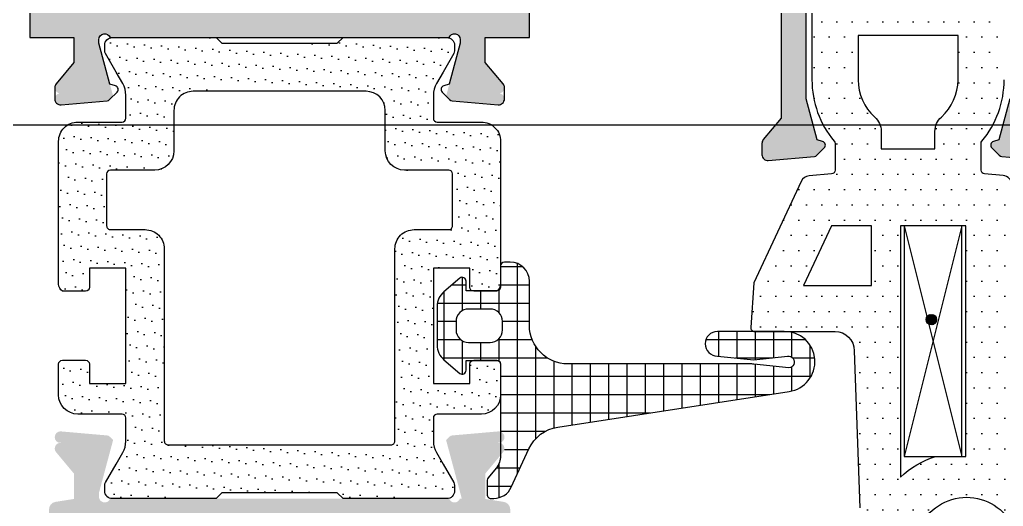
# Model space of a CAD drawing. Header units: inches. Extents: x 21 to 38546, y 13 to 15001.
# Drawn here: x 5375.44 to 5380.56, y 965.1 to 967.63 of the extents above; entities that cross this region are included whole.
import ezdxf

# ---------------------------------------------------------------- set-up
doc = ezdxf.new("R2010")
doc.units = ezdxf.units.IN
doc.header["$MEASUREMENT"] = 0
doc.set_wipeout_variables(frame=1)
for name, color, linetype, lineweight in [('Z_MİM_-KM-GLAZ', 8, 'Continuous', 25), ('Z_MİM_-KM-PAINT', 8, 'Continuous', 25), ('Z_MİM_-KM-STRS', 8, 'Continuous', 25), ('Z_MİM_-KM-WALL-PLASTER', 8, 'Continuous', 25), ('Z_MİM_aksesuar_k', 8, 'Continuous', 25), ('Z_MİM_ALUMINIUM', 8, 'Continuous', 25), ('Z_MİM_fitiller_k', 8, 'Continuous', 25), ('Z_MİM_hatch_k', 8, 'Continuous', 25), ('Z_MİM_PROFIL', 8, 'Continuous', 25), ('Z_MİM_yazı_numara_k', 8, 'Continuous', 25)]:
    doc.layers.add(name, color=color, linetype=linetype, lineweight=lineweight)

# ---------------------------------------------------------------- blocks, each defined once
blk = doc.blocks.new('-KM-AL5 140_164')
blk.add_wipeout([(151.48787765189405, -34.020015651829965), (151.72578753232278, -15.47991156819623), (149.45002251653852, -15.450016401351206), (149.45002251649908, 7.149983598684599), (9.450022516542688, 7.149983599164699), (9.450022516542688, -15.450016401351206), (7.397848611566587, -15.450016401351206), (7.567335590771805, -34.0610793052372)])
at = {"layer": 'Z_MİM_fitiller_k'}
h = blk.add_hatch(dxfattribs=at)
h.set_pattern_fill('NET', color=256, scale=0.03, angle=180, style=0)
h.set_pattern_definition([(180, (141.0920373170957, 51.374966605189), (0, -0.09525), []), (270, (141.0920373170957, 51.374966605189), (0.09525, 0), [])])
h.paths.add_polyline_path([(22.13852203980059, -31.83763706763695, 0.9384669523126753), (22.11376224919513, -31.52525711905219), (21.76596423695446, -31.52525711905219, 1), (21.76596423695446, -31.65300478674908), (21.95590111064666, -31.6729679565924), (22.13104009193194, -31.65456010790513, -1.054490106068967), (22.13756638418999, -31.71401627143405), (21.95538827656128, -31.69510596567306, 0.0255410033868164), (21.93499541797792, -31.69406357752632), (20.98767276921718, -31.69406357752632, -0.4142135623730863), (20.78767276921281, -31.4940635775265), (20.78767276921281, -31.26425514524362, 0.4142135623728286), (20.68767276921426, -31.16425514524327), (20.65767276920815, -31.16425514524327, 0.4142135623746352), (20.63767276921135, -31.18425514523824), (20.63767276921135, -31.29425514522427, -0.3924137701569417), (20.61917133278621, -31.3141989239075, -0.0100572451269826), (20.61767276922183, -31.31525711883296), (20.49767276922648, -31.31525711883296, -0.0796367909168971), (20.49142176991154, -31.3142551452429), (20.45767276921106, -31.3142551452429), (20.45767276921106, -31.26319967206109, 0.6128139289239697), (20.42591644589265, -31.24701978141002), (20.34272651153878, -31.31807344649406, 0.219401871965335), (20.3076727692096, -31.39411280220793), (20.3076727692096, -31.59640143546767, 0.2194018750870747), (20.34272651244828, -31.67244079192642), (20.42591643173364, -31.74349444245945, 0.612813920725722), (20.4576727547028, -31.72731455150552), (20.4576727547028, -31.67625917522673), (20.49142151817796, -31.67625917522673, -0.07964012461228), (20.49767276922648, -31.67525711881899), (20.61767276922183, -31.67525711881899, -0.4142135623385485), (20.63767276921135, -31.69525711881488), (20.63767276921135, -32.04698834536157, -0.3178372451861038), (20.65767276920815, -32.07527261660926), (20.65767276920815, -32.13439562076656, -0.1754523787634222), (20.6507194076039, -32.15360115275689), (20.63767276921135, -32.16925711883687), (20.63767276921135, -32.17185970847913, -0.1754523787611168), (20.61449489717779, -32.23587814844632), (20.5723092806802, -32.28650088822906, 0.1754523787606751), (20.5676737062895, -32.29930457622231), (20.5676737062895, -32.37406357753116, 0.4142135623729288), (20.5876737062863, -32.39406357752614), (20.60250342109066, -32.39406357752614, 0.2933329153560253), (20.69342165334092, -32.33570340278584), (20.78450286701263, -32.13683266099997, -0.2523722057577324), (20.93596219153551, -32.02243269859355)])
h.paths.add_polyline_path([(20.58267277018604, -31.58225909285738), (20.47067275574227, -31.58225909285738, -0.4142128141114177), (20.40567275572539, -31.51725925892151), (20.40567275572539, -31.51725909286597), (20.40567264275887, -31.47325509814982, -0.4142137214709829), (20.47067264276848, -31.40825506286183), (20.58267265721952, -31.40825506286183, -0.4142128104179171), (20.6476726572073, -31.47325489598279), (20.64767277018109, -31.51725905756939, -0.4142137214664749)], flags=16)
at = {"layer": 'Z_MİM_hatch_k'}
h = blk.add_hatch(color=256, dxfattribs=at)
h.paths.add_polyline_path([(21.99767276922648, -29.58525711885159, -0.4142135623743853), (22.01767276921601, -29.56525711883296), (22.237672769239, -29.56525711883296), (22.237672769239, -29.36525711883314), (22.38767276924045, -29.36525711883314), (22.38767276924045, -29.56525711883296), (23.09391059785412, -29.52111725453779, 0.3960474615045025), (23.18767276923609, -29.4213119966953), (23.18767276923609, -28.77525711884209), (23.21767276922037, -28.7452571188378), (23.18767276923609, -28.7152571188335), (23.18767276923609, -28.06920224098031, 0.3960474615045866), (23.09391059785412, -27.96939698313781), (22.38767276924045, -27.92525711884264), (22.38767276924045, -28.12525711884246), (22.237672769239, -28.12525711884246), (22.237672769239, -27.92525711884264), (22.01767276921601, -27.92525711884264, -0.4142135623733866), (21.99767276922648, -27.90525711882401), (21.99767276922648, -27.33590314062804), (21.91006507478596, -27.24715615651077, 0.2005918409503813), (21.88159867497597, -27.23525711885213), (20.86767276922183, -27.23525711885213, 0.4142135623729704), (20.84767276922503, -27.25525711882347), (20.84767276922503, -27.47525711884283), (20.7109175905207, -27.47525711884283, -0.3129018860482702), (20.66408398105705, -27.4427674878898), (20.64893932543055, -27.40226126646577, -0.5233430778442651), (20.66767276921746, -27.37525711884245), (20.72767276922968, -27.37525711884245, 0.4142135623730534), (20.74767276922648, -27.35525711882383), (20.74767276922648, -27.26525711883278, 0.4142135623731284), (20.69767276922357, -27.21525711883352), (20.33767276923754, -27.21525711883352, 0.4142135623730951), (20.28767276923463, -27.26525711883278), (20.28767276923463, -27.35525711882383, 0.4142135623730533), (20.30767276923143, -27.37525711884245), (20.36767276922183, -27.37525711884245, -0.5233430778442015), (20.38640621300146, -27.40226126646577), (20.37126155738224, -27.4427674878898, -0.3129018860484408), (20.32442794791859, -27.47525711884283), (20.21267276923754, -27.47525711884283), (20.18767276923609, -27.47525711884283), (20.18767276923609, -27.09525711883816, -0.4142135623730533), (20.20767276923288, -27.07525711884227), (25.11767276922183, -27.07525711884227, -0.4142135623733615), (25.21767276922037, -27.17525711884264), (25.21767276922037, -29.73525711885213, -0.4142135623727209), (25.19767276922357, -29.75525711882347), (25.09767276922503, -29.75525711882347, -0.4142135623736778), (25.07767276922823, -29.73525711885213), (25.07767276922823, -29.70525711882419), (24.81767276921893, -29.70525711882419, 0.4142135623736778), (24.79767276922212, -29.72525711884282), (24.79767276922212, -30.01525711883278, 0.4142135623730533), (24.81767276921893, -30.03525711885141), (25.07767276922823, -30.03525711885141), (25.07767276922823, -29.9652571188335, -0.5773502691897316), (25.10767276923434, -29.94793661076528), (25.20767276923289, -30.00567163769574, -0.2679491924312232), (25.21767276922037, -30.02299214574032), (25.21767276922037, -30.07525711884227, -0.4142135623730453), (25.11767276922183, -30.17525711884264), (24.04767276922212, -30.17525711884264, -0.4142135623731117), (23.99767276922649, -30.12525711884246), (23.99767276922649, -30.06525711883296, -0.4142135623731117), (24.04767276922212, -30.01525711883278), (24.24767276922648, -30.01525711883278, 0.4142135623730951), (24.29767276922212, -29.9652571188335), (24.29767276922212, -29.79525711883798, 0.4142135623730951), (24.24767276922648, -29.7452571188378), (23.41767276923929, -29.7452571188378), (23.41767276921746, -30.41527261662305), (23.51071940761176, -30.52692858269893, -0.1754523787632294), (23.517672769216, -30.54613411468927), (23.517672769216, -30.60525711882383, -0.4400105308894401), (23.48505809694325, -30.6351429597753), (23.24486254787189, -30.61412857221876, -0.1763269807094836), (23.23246352710703, -30.60834681387496), (23.19342258606048, -30.56930587282841, -0.5731460964500097), (23.20240051917062, -30.53598004344804), (23.23055585457769, -30.52843584407128), (23.28767276923463, -30.31527261662268), (23.28767276923463, -29.75525711882347, 0.8430389970997245), (23.22938849798811, -29.7452571188378), (22.28595704048348, -29.7452571188378, 0.8430389971046679), (22.2276727692297, -29.75525711882347), (22.2276727692297, -30.31527261662268), (22.28478968388663, -30.52843584407128), (22.31294501927187, -30.53598004344804, -0.5731460964762374), (22.32192295241111, -30.56930587282841), (22.28288201133546, -30.60834681387496, -0.1763269807102946), (22.2704829905706, -30.61412857221876), (22.03028744149924, -30.6351429597753, -0.4400105308908727), (21.99767276922648, -30.60525711882383), (21.99767276922648, -30.54613411468927, -0.1754523787637969), (22.00462613083074, -30.52692858269893), (22.09767276922503, -30.41527261662305), (22.09767276922503, -29.7452571188378), (22.01767276921601, -29.7452571188378, -0.4142135623731784), (21.99767276922648, -29.72525711884282)])
h.paths.add_polyline_path([(25.07767276922823, -29.56525711883296), (25.07767276922823, -27.31525711883296), (24.89767276922066, -27.31525711883296), (24.89767276922066, -27.21525711883352), (22.13767276924045, -27.21525711883352), (22.13767276924045, -27.77525711884209), (23.33767276923754, -27.77525711884209), (23.38767276924045, -27.77525711884209), (23.38767276924045, -27.92525711884264), (23.33767276923754, -27.92525711884264), (23.33767276923754, -28.40525711882401), (23.38767276924045, -28.44525711883762), (23.38767276924045, -29.04525711883798), (23.33767276923754, -29.08525711885159), (23.33767276923754, -29.51525711883278, 0.4142135623730951), (23.38767276924045, -29.56525711883296), (24.24767276922648, -29.56525711883296, -0.4142135623730951), (24.4576727692329, -29.77525711884209), (24.4576727692329, -30.01525711883278, 0.4142135623732617), (24.4776727692297, -30.03525711885141), (24.65767276922998, -30.03525711885141), (24.65767276922998, -29.72525711884282, -0.4142135623732793), (24.81767276921893, -29.56525711883296)], flags=16)
h = blk.add_hatch(dxfattribs=at)
h.set_pattern_fill('DOTS', color=256, scale=0.05, angle=180, style=0)
h.set_pattern_definition([(180, (147.1758220096381, 41.39300608247959), (-0.0396875, -0.079375), [0, -0.079375])])
h.paths.add_polyline_path([(23.25767276923579, -29.84525711883816, 0.414213562373041), (23.15767276922997, -29.7452571188378), (22.35767276923434, -29.7452571188378, 0.4142135623731035), (22.2576727692358, -29.84525711883816), (22.2576727692358, -30.21525711883351, 0.1787385444025312), (22.37767276923114, -30.54021865502456), (22.37767276923114, -30.70358374231), (22.24256688033347, -30.71540397596982, 0.2679491924310282), (22.20160927812685, -30.74408279778891), (21.95537249206973, -31.27213928951369), (21.93916886242369, -31.50386198936486, 0.4348123749606509), (21.9591201434232, -31.52525711884209), (22.47418524185923, -31.52525711884209), (22.47742980779731, -31.61829053746078, -0.0174323377389623), (22.47767276922969, -31.62525711884246), (22.50618548903731, -32.44281973196667, -0.4504671536902645), (22.48633456601238, -32.46525711883351), (22.45599655169645, -32.46525711883351, 0.7914183192455839), (22.43363587193016, -32.55997847838353), (22.52625699633063, -32.60628904058104), (22.58782184618031, -33.10769450571843, 0.3788661086957765), (22.60767276923434, -33.12525711884246), (22.83767276921571, -33.12525711884246, 1.732050807568115), (22.79437149903242, -33.05025711884264, -0.3003468456356188), (22.79767276922212, -32.9952571188378), (22.79767276922212, -32.70208969186479, -0.8916132443370955), (23.3113112691135, -32.5538823555271), (23.22613782236294, -32.84859875499297, 0.8106467724722797), (23.32974161068705, -32.90382437541121), (23.47427721355052, -32.73157355145577, 0.1763269807083805), (23.49767276922648, -32.66729479050719), (23.49767276922648, -32.26525711883278), (23.29767276922212, -32.26525711883278), (23.29767276922212, -30.7633984871718, 0.3888787318531033), (23.25203055635211, -30.71358875227634), (23.13767276924045, -30.70358374231), (23.13767276924045, -30.54021865502456, 0.1787385444028195), (23.25767276923579, -30.21525711883351)])
h.paths.add_polyline_path([(22.89767276922066, -30.57525711884228), (22.89767276922066, -30.43434614183389, 0.2559241411156327), (23.01767276921601, -30.21525711883351), (23.01767276921601, -29.98525711885213), (22.49767276922648, -29.98525711885213), (22.49767276922648, -30.21525711883351, 0.2559241411159481), (22.61767276922183, -30.43434614183389), (22.61767276922183, -30.57525711884228)], flags=16)
h.paths.add_polyline_path([(23.05767276923143, -30.97525711884282), (23.05767276923143, -32.17525711884264), (22.90001469939307, -32.17525711884264, 0.1052949977747392), (22.71767276922037, -32.28350791321555), (22.71767276922037, -30.97525711884282)], flags=16)
h.paths.add_polyline_path([(22.56767276921892, -30.97525711884282), (22.56767276921892, -31.28525711885141), (22.21406624837255, -31.28525711885141), (22.35862162239209, -30.97525711884282)], flags=16)
h = blk.add_hatch(dxfattribs=at)
h.set_pattern_fill('DOTS', color=256, scale=0.05, angle=240, style=0)
h.set_pattern_definition([(239.9999999999999, (578.5041187856839, 28.59461360335809), (0.0488970164253898, -0.0740578832126949), [0, -0.0793749999999999])])
h.paths.add_polyline_path([(20.39365353133326, -30.07901356227649, 0.1316524975871452), (20.39767276922066, -30.06401356228617), (20.39767276922066, -30.03525711882867, 0.4142135623732619), (20.35767276921252, -29.99525711881415), (19.81767276921891, -29.99525711881415), (19.7876727692128, -30.02525711881935), (19.18767276921426, -30.02525711881935), (19.15767276920815, -29.99525711881415), (18.61767276922183, -29.99525711881415, 0.414213562373183), (18.57767276922823, -30.03525711882867), (18.57767276922823, -30.06401356228617, 0.1316524975877682), (18.58169200709381, -30.07901356227649), (18.63725825036818, -30.17525711881899), (18.67159581767191, -30.23473152998395, -0.1316524975876276), (18.68767276921426, -30.2947315299698), (18.68767276921426, -30.41525711880968, -0.4142135623730951), (18.66767276921746, -30.43525711882831), (18.43767276921426, -30.43525711882831, 0.4142135623730951), (18.33767276921571, -30.53525711882868), (18.33767276921571, -31.27970476733026, 0.2360679774991102), (18.35767276921251, -31.31525711881022), (18.47767276922968, -31.31525711881022, 0.4142135623733448), (18.49767276922648, -31.29525711881433), (18.49767276922648, -31.19525711881488), (18.68767276921426, -31.19525711881488), (18.68767276921426, -31.49525711881415), (18.68767276921426, -31.79525711881434), (18.49767276922648, -31.79525711881434), (18.49767276922648, -31.69525711881488, 0.4142135623731783), (18.47767276922968, -31.67525711881899), (18.35767276921251, -31.67525711881899, 0.4142135623730951), (18.33767276921571, -31.69525711881488), (18.33767276921571, -31.85525711880018, 0.4142135623731785), (18.43767276921426, -31.95525711880055), (18.66767276921746, -31.95525711880055, -0.4142135623728453), (18.68767276921426, -31.97525711881918), (18.68767276921426, -32.09578270765906, -0.1316524975872562), (18.67159581767191, -32.15578270764581), (18.63725825036818, -32.21525711880986), (18.58169200709381, -32.31150067535236, 0.1316524975874051), (18.57767276922823, -32.32650067534269), (18.57767276922823, -32.35525711880018, 0.4142135623731049), (18.61767276922183, -32.3952571188147), (19.15767276920815, -32.3952571188147), (19.18767276921426, -32.3652571188095), (19.7876727692128, -32.3652571188095), (19.81767276921891, -32.3952571188147), (20.35767276921252, -32.3952571188147, 0.4142135623733866), (20.39767276922066, -32.35525711880018), (20.39767276922066, -32.32650067534269, 0.1316524975877924), (20.39365353133326, -32.31150067535236), (20.33808728806616, -32.21525711880986), (20.30374972075515, -32.15578270764581, -0.1316524975878021), (20.2876727692128, -32.09578270765906), (20.2876727692128, -31.97525711881918, -0.4142135623730949), (20.3076727692096, -31.95525711880055), (20.53767276921281, -31.95525711880055, 0.4142135623731451), (20.63767276921135, -31.85525711880018), (20.63767276921135, -31.69525711881488, 0.4142135623730951), (20.61767276922183, -31.67525711881899), (20.49767276922648, -31.67525711881899, 0.4142135623735113), (20.47767276922968, -31.69525711881488), (20.47767276922968, -31.79525711881434), (20.2876727692128, -31.79525711881434), (20.2876727692128, -31.49525711881415), (20.2876727692128, -31.19525711881488), (20.47767276922968, -31.19525711881488), (20.47767276922968, -31.29525711881433, 0.4142135623733449), (20.49767276922648, -31.31525711881022), (20.61767276922183, -31.31525711881022, 0.236067977499421), (20.63767276921135, -31.27970476733026), (20.63767276921135, -30.53525711882868, 0.4142135623731618), (20.53767276921281, -30.43525711882831), (20.3076727692096, -30.43525711882831, -0.4142135623730118), (20.2876727692128, -30.41525711880968), (20.2876727692128, -30.2947315299698, -0.1316524975870652), (20.30374972075515, -30.23473152998395), (20.33808728806616, -30.17525711881899)])
h.paths.add_polyline_path([(19.93767276921426, -30.27525711881935, -0.4142135623730951), (20.0376727692128, -30.37525711881881), (20.0376727692128, -30.58525711882885, 0.4142135623731618), (20.13767276921135, -30.68525711882831), (20.36767276922183, -30.68525711882831, -0.4142135623734279), (20.38767276921135, -30.70525711880055), (20.38767276921135, -30.97525711881917, -0.4142135623734279), (20.36767276922183, -30.99525711881415), (20.18767276921426, -30.99525711881415, 0.4142135623731284), (20.08767276921572, -31.09525711881452), (20.08767276921572, -32.09525711881453, -0.4142135623734279), (20.06767276921892, -32.11525711880951), (18.90767276920815, -32.11525711880951, -0.4142135623731784), (18.88767276921135, -32.09525711881453), (18.88767276921135, -31.09525711881452, 0.4142135623731284), (18.7876727692128, -30.99525711881415), (18.60767276921251, -30.99525711881415, -0.4142135623732616), (18.58767276921571, -30.97525711881917), (18.58767276921571, -30.70525711880055, -0.4142135623734279), (18.60767276921251, -30.68525711882831), (18.83767276921571, -30.68525711882831, 0.4142135623731618), (18.93767276921426, -30.58525711882885), (18.93767276921426, -30.37525711881881, -0.4142135623730951), (19.0376727692128, -30.27525711881935)], flags=16)
h = blk.add_hatch(dxfattribs=at)
h.set_pattern_fill('DOTS', color=256, scale=0.05, angle=59.99999999999997, style=0)
h.set_pattern_definition([(59.99999999999997, (-372.1088670598765, -101.7687785534699), (-0.0488970164253898, 0.0740578832126949), [0, -0.079375])])
h.paths.add_polyline_path([(20.39365353133326, -30.07901356227649, 0.1316524975871452), (20.39767276922066, -30.06401356228617), (20.39767276922066, -30.03525711882867, 0.4142135623732619), (20.35767276921252, -29.99525711881415), (19.81767276921891, -29.99525711881415), (19.7876727692128, -30.02525711881935), (19.18767276921426, -30.02525711881935), (19.15767276920815, -29.99525711881415), (18.61767276922183, -29.99525711881415, 0.414213562373183), (18.57767276922823, -30.03525711882867), (18.57767276922823, -30.06401356228617, 0.1316524975877682), (18.58169200709381, -30.07901356227649), (18.63725825036818, -30.17525711881899), (18.67159581767191, -30.23473152998395, -0.1316524975876276), (18.68767276921426, -30.2947315299698), (18.68767276921426, -30.41525711880968, -0.4142135623730951), (18.66767276921746, -30.43525711882831), (18.43767276921426, -30.43525711882831, 0.4142135623730951), (18.33767276921571, -30.53525711882868), (18.33767276921571, -31.27970476733026, 0.2360679774991102), (18.35767276921251, -31.31525711881022), (18.47767276922968, -31.31525711881022, 0.4142135623733448), (18.49767276922648, -31.29525711881433), (18.49767276922648, -31.19525711881488), (18.68767276921426, -31.19525711881488), (18.68767276921426, -31.49525711881415), (18.68767276921426, -31.79525711881434), (18.49767276922648, -31.79525711881434), (18.49767276922648, -31.69525711881488, 0.4142135623731783), (18.47767276922968, -31.67525711881899), (18.35767276921251, -31.67525711881899, 0.4142135623730951), (18.33767276921571, -31.69525711881488), (18.33767276921571, -31.85525711880018, 0.4142135623731785), (18.43767276921426, -31.95525711880055), (18.66767276921746, -31.95525711880055, -0.4142135623728453), (18.68767276921426, -31.97525711881918), (18.68767276921426, -32.09578270765906, -0.1316524975872562), (18.67159581767191, -32.15578270764581), (18.63725825036818, -32.21525711880986), (18.58169200709381, -32.31150067535236, 0.1316524975874051), (18.57767276922823, -32.32650067534269), (18.57767276922823, -32.35525711880018, 0.4142135623731049), (18.61767276922183, -32.3952571188147), (19.15767276920815, -32.3952571188147), (19.18767276921426, -32.3652571188095), (19.7876727692128, -32.3652571188095), (19.81767276921891, -32.3952571188147), (20.35767276921252, -32.3952571188147, 0.4142135623733866), (20.39767276922066, -32.35525711880018), (20.39767276922066, -32.32650067534269, 0.1316524975877924), (20.39365353133326, -32.31150067535236), (20.33808728806616, -32.21525711880986), (20.30374972075515, -32.15578270764581, -0.1316524975878021), (20.2876727692128, -32.09578270765906), (20.2876727692128, -31.97525711881918, -0.4142135623730949), (20.3076727692096, -31.95525711880055), (20.53767276921281, -31.95525711880055, 0.4142135623731451), (20.63767276921135, -31.85525711880018), (20.63767276921135, -31.69525711881488, 0.4142135623730951), (20.61767276922183, -31.67525711881899), (20.49767276922648, -31.67525711881899, 0.4142135623735113), (20.47767276922968, -31.69525711881488), (20.47767276922968, -31.79525711881434), (20.2876727692128, -31.79525711881434), (20.2876727692128, -31.49525711881415), (20.2876727692128, -31.19525711881488), (20.47767276922968, -31.19525711881488), (20.47767276922968, -31.29525711881433, 0.4142135623733449), (20.49767276922648, -31.31525711881022), (20.61767276922183, -31.31525711881022, 0.236067977499421), (20.63767276921135, -31.27970476733026), (20.63767276921135, -30.53525711882868, 0.4142135623731618), (20.53767276921281, -30.43525711882831), (20.3076727692096, -30.43525711882831, -0.4142135623730118), (20.2876727692128, -30.41525711880968), (20.2876727692128, -30.2947315299698, -0.1316524975870652), (20.30374972075515, -30.23473152998395), (20.33808728806616, -30.17525711881899)])
h.paths.add_polyline_path([(19.93767276921426, -30.27525711881935, -0.4142135623730951), (20.0376727692128, -30.37525711881881), (20.0376727692128, -30.58525711882885, 0.4142135623731618), (20.13767276921135, -30.68525711882831), (20.36767276922183, -30.68525711882831, -0.4142135623734279), (20.38767276921135, -30.70525711880055), (20.38767276921135, -30.97525711881917, -0.4142135623734279), (20.36767276922183, -30.99525711881415), (20.18767276921426, -30.99525711881415, 0.4142135623731284), (20.08767276921572, -31.09525711881452), (20.08767276921572, -32.09525711881453, -0.4142135623734279), (20.06767276921892, -32.11525711880951), (18.90767276920815, -32.11525711880951, -0.4142135623731784), (18.88767276921135, -32.09525711881453), (18.88767276921135, -31.09525711881452, 0.4142135623731284), (18.7876727692128, -30.99525711881415), (18.60767276921251, -30.99525711881415, -0.4142135623732616), (18.58767276921571, -30.97525711881917), (18.58767276921571, -30.70525711880055, -0.4142135623734279), (18.60767276921251, -30.68525711882831), (18.83767276921571, -30.68525711882831, 0.4142135623731618), (18.93767276921426, -30.58525711882885), (18.93767276921426, -30.37525711881881, -0.4142135623730951), (19.0376727692128, -30.27525711881935)], flags=16)
at = {"layer": 'Z_MİM_PROFIL'}
h = blk.add_hatch(color=256, dxfattribs=at)
h.paths.add_polyline_path([(18.20767276921106, -27.84525711883816, 0.4142135623732617), (18.18767276921426, -27.8652571188095), (18.18767276921426, -28.04637168061891, 0.3819660112502642), (18.36545054698945, -28.24513327863952, 0.4472135954991093), (18.38767276921135, -28.22525711881917), (18.38767276921135, -28.04525711883798), (18.68767089508765, -28.04525711883798), (18.68767089508765, -28.91525711880968), (18.71767089509376, -28.94525711883762), (18.68767089508765, -28.97525711881917), (18.68767089508765, -29.84525711883816), (18.38767183216259, -29.84525711883816), (18.38767183216259, -29.66525711880968, 0.4472135954974505), (18.3654496099407, -29.64538095903572, 0.3819660112500162), (18.1876718321655, -29.84414255700995), (18.1876718321655, -29.9952571188378), (18.41767276921746, -29.9952571188378), (18.41767276921746, -30.12525711881881), (18.32462613082316, -30.2369130848956, 0.697699270894582), (18.3527833068365, -30.28568011897642, 1.138358678201204), (18.35028744149895, -30.34512746197197), (18.59048299056303, -30.32411307441544, 0.1763269807108909), (18.60288201133517, -30.31833131607164), (18.62127372017858, -30.29993960725096), (18.53963429344003, -29.99525711881415), (18.54938849798054, -29.99525711881415, -0.7071067809776304), (18.60595704045408, -29.99525711881415), (19.48767276921717, -29.99525711881415), (20.36938849797298, -29.99525711881415, -0.8430389969828516), (20.42767276922678, -30.00525711882346), (20.42767276922678, -30.02525711881935), (20.35407181827759, -30.29993960725096), (20.37246352709189, -30.31833131607164, 0.1763269807109572), (20.38486254786403, -30.32411307441544), (20.62505809693539, -30.34512746197197, 1.138358678200399), (20.62256223159784, -30.28568011897642, 0.6976992708927278), (20.6507194076039, -30.2369130848956), (20.5576727692096, -30.12525711881881), (20.5576727692096, -29.9952571188378), (20.78767370629066, -29.9952571188378), (20.78767370629066, -29.84414255700995, 0.3819660112499836), (20.60989592851547, -29.64538095903572, 0.4472135954974505), (20.5876737062863, -29.66525711880968), (20.5876737062863, -29.84525711883816), (20.28767464336124, -29.84525711883816), (20.28767464333942, -28.97525711881917), (20.2576746433333, -28.94525711883762), (20.28767464333942, -28.91525711880968), (20.28767464333942, -28.04525711883798), (20.58767276921571, -28.04525711883798), (20.58767276921571, -28.22525711881917, 0.4472135954991093), (20.60989499143762, -28.24513327863952, 0.3819660112501177), (20.78767276921281, -28.04637168061891), (20.78767276921281, -27.8652571188095, 0.4142135623717632), (20.76767276921601, -27.84525711883816), (19.48767276921717, -27.84525711883816)])
h.paths.add_polyline_path([(18.85767089508589, -29.83525711882885), (19.48767276921717, -29.83525711882885), (20.11767464334116, -29.83525711882885), (20.11767464334116, -29.63525711882812), (20.14767464334727, -29.63525711882812), (20.14767464334727, -28.19525711883762), (20.11767464334116, -28.19525711883762), (20.11767464334116, -27.9952571188378), (19.48767276921717, -27.9952571188378), (18.85767089508589, -27.9952571188378), (18.85767089508589, -28.19525711883762), (18.82767089507979, -28.19525711883762), (18.82767089507979, -29.63525711882812), (18.85767089508589, -29.63525711882812)], flags=16)
h = blk.add_hatch(color=256, dxfattribs=at)
h.paths.add_polyline_path([(18.20767276921106, -27.84525711883816, 0.4142135623732617), (18.18767276921426, -27.8652571188095), (18.18767276921426, -28.04637168061891, 0.3819660112502642), (18.36545054698945, -28.24513327863952, 0.4472135954991093), (18.38767276921135, -28.22525711881917), (18.38767276921135, -28.04525711883798), (18.68767089508765, -28.04525711883798), (18.68767089508765, -28.91525711880968), (18.71767089509376, -28.94525711883762), (18.68767089508765, -28.97525711881917), (18.68767089508765, -29.84525711883816), (18.38767183216259, -29.84525711883816), (18.38767183216259, -29.66525711880968, 0.4472135954974505), (18.3654496099407, -29.64538095903572, 0.3819660112500162), (18.1876718321655, -29.84414255700995), (18.1876718321655, -29.9952571188378), (18.41767276921746, -29.9952571188378), (18.41767276921746, -30.12525711881881), (18.32462613082316, -30.2369130848956, 0.697699270894582), (18.3527833068365, -30.28568011897642, 1.138358678201204), (18.35028744149895, -30.34512746197197), (18.59048299056303, -30.32411307441544, 0.1763269807108909), (18.60288201133517, -30.31833131607164), (18.62127372017858, -30.29993960725096), (18.53963429344003, -29.99525711881415), (18.54938849798054, -29.99525711881415, -0.7071067809776304), (18.60595704045408, -29.99525711881415), (19.48767276921717, -29.99525711881415), (20.36938849797298, -29.99525711881415, -0.8430389969828516), (20.42767276922678, -30.00525711882346), (20.42767276922678, -30.02525711881935), (20.35407181827759, -30.29993960725096), (20.37246352709189, -30.31833131607164, 0.1763269807109572), (20.38486254786403, -30.32411307441544), (20.62505809693539, -30.34512746197197, 1.138358678200399), (20.62256223159784, -30.28568011897642, 0.6976992708927278), (20.6507194076039, -30.2369130848956), (20.5576727692096, -30.12525711881881), (20.5576727692096, -29.9952571188378), (20.78767370629066, -29.9952571188378), (20.78767370629066, -29.84414255700995, 0.3819660112499836), (20.60989592851547, -29.64538095903572, 0.4472135954974505), (20.5876737062863, -29.66525711880968), (20.5876737062863, -29.84525711883816), (20.28767464336124, -29.84525711883816), (20.28767464333942, -28.97525711881917), (20.2576746433333, -28.94525711883762), (20.28767464333942, -28.91525711880968), (20.28767464333942, -28.04525711883798), (20.58767276921571, -28.04525711883798), (20.58767276921571, -28.22525711881917, 0.4472135954991093), (20.60989499143762, -28.24513327863952, 0.3819660112501177), (20.78767276921281, -28.04637168061891), (20.78767276921281, -27.8652571188095, 0.4142135623717632), (20.76767276921601, -27.84525711883816), (19.48767276921717, -27.84525711883816)])
h.paths.add_polyline_path([(18.85767089508589, -29.83525711882885), (19.48767276921717, -29.83525711882885), (20.11767464334116, -29.83525711882885), (20.11767464334116, -29.63525711882812), (20.14767464334727, -29.63525711882812), (20.14767464334727, -28.19525711883762), (20.11767464334116, -28.19525711883762), (20.11767464334116, -27.9952571188378), (19.48767276921717, -27.9952571188378), (18.85767089508589, -27.9952571188378), (18.85767089508589, -28.19525711883762), (18.82767089507979, -28.19525711883762), (18.82767089507979, -29.63525711882812), (18.85767089508589, -29.63525711882812)], flags=16)
h = blk.add_hatch(color=256, dxfattribs=at)
h.paths.add_polyline_path([(20.36938849800208, -32.3952571188147), (19.487672769239, -32.3952571188147), (18.60595704047591, -32.3952571188147, -0.8430389971078863), (18.54767276924394, -32.38525711882812), (18.54767276924394, -32.3652571188095), (18.62127372017858, -32.09057463037789), (18.60288201135699, -32.07218292158086, 0.1763269807107753), (18.59048299059213, -32.06640116323706), (18.35028744152078, -32.04538677565779, 1.138358678191589), (18.35278330685833, -32.10483411867607, 0.6976992708878047), (18.32462613085226, -32.15360115275689), (18.41767276923929, -32.26525711881004), (18.41767276923929, -32.39686551851173), (18.32141445356683, -32.41211133795332, 0.36891947710937), (18.28767183218588, -32.45161887158611), (18.28767183218588, -32.57311468667376, 0.4610063144275496), (18.33392921079212, -32.6126222202829), (18.68767089511675, -32.55659504158393), (18.68767089511675, -33.2852589929289), (18.71766902099625, -33.31525711881023), (18.68767089511675, -33.34525524469063), (18.68767089511675, -34.07525711881954), (18.32767276925006, -34.07525711881954), (18.32767276925006, -33.88525711882812, 0.4142135623730949), (18.26767276924511, -33.82525711881954), (18.14767276924976, -33.82525711881954, 0.6482315195121855), (18.10295140969538, -33.92525711881899), (18.20767276923288, -33.92525711881899), (18.20767276923288, -34.09525711883816), (17.16767276923929, -34.09525711883816), (17.16767276923929, -33.92525711881899), (17.27239412879862, -33.92525711881899, 1.074744973883476), (17.1776727692486, -33.85209087091971, 0.7429545911560309), (17.06767276924074, -33.88525711882812), (17.06767276924074, -34.08525711882885), (16.64767276924976, -34.08525711882885), (16.64767276924976, -33.79525711883798), (16.51091759053815, -33.79525711883798, 0.7469656303913828), (16.48371043161751, -33.88720673744592, -0.2368982326044688), (16.4676727692422, -33.89525711883744), (16.54767276924394, -33.89525711883744), (16.54767276924394, -34.10525711882383), (16.08767276923754, -34.10525711882383), (16.08767276923754, -33.89525711883744), (16.16767276923929, -33.89525711883744, 4.221221868207133), (16.15163510687125, -33.88720673744592, 0.746965630390981), (16.12442794794333, -33.79525711883798), (15.987672769239, -33.79525711883798), (15.987672769239, -34.22525711881917, 0.4142135623744271), (16.00767276923579, -34.2452571188378), (22.9676727692422, -34.2452571188378, 0.4142135623729288), (22.987672769239, -34.22525711881917), (22.987672769239, -33.79525711883798), (22.85091759053466, -33.79525711883798, 0.7469656303913901), (22.82371043160674, -33.88720673744592, -0.2368982326036203), (22.80767276923143, -33.89525711883744), (22.88767276924045, -33.89525711883744), (22.88767276924045, -34.10525711882383), (22.42767276922677, -34.10525711882383), (22.42767276922677, -33.89525711883744), (22.5076727692358, -33.89525711883744, 4.2212218681452), (22.49163510686049, -33.88720673744592, 0.7469656303913835), (22.46442794793257, -33.79525711883798), (22.32767276922823, -33.79525711883798), (22.32767276922823, -34.08525711882885), (21.90767276922997, -34.08525711882885), (21.90767276922997, -33.88525711882812, 0.7429545911579817), (21.79767276924394, -33.85209087091971, 1.074744973874497), (21.70295140969392, -33.92525711881899), (21.80767276923143, -33.92525711881899), (21.80767276923143, -34.09525711883816), (20.76767276924511, -34.09525711883816), (20.76767276924511, -33.92525711881899), (20.87239412880444, -33.92525711881899, 0.6482315195116471), (20.82767276925006, -33.82525711881954), (20.70767276923289, -33.82525711881954, 0.4142135623733723), (20.64767276924976, -33.88525711882812), (20.64767276924976, -34.07525711881954), (20.28767464336124, -34.07525711881954), (20.28767464336124, -33.34525524469063), (20.25767651748174, -33.31525711881023), (20.28767464336124, -33.2852589929289), (20.28767464336124, -32.55659504158393), (20.6414163277077, -32.6126222202829, 0.461006314427722), (20.68767370631395, -32.57311468667376), (20.68767370631395, -32.45161887158611, 0.3689194771100714), (20.65393108491116, -32.41211133795332), (20.55767276923143, -32.39686551851173), (20.55767276923143, -32.26525711881004), (20.65071940762573, -32.15360115275689, 0.697699270887671), (20.62256223161967, -32.10483411867607, 1.138358678191589), (20.62505809695722, -32.04538677565779), (20.38486254788586, -32.06640116323706, 0.1763269807108412), (20.372463527121, -32.07218292158086), (20.35407181829942, -32.09057463037789), (20.43571124500886, -32.3952571188147), (20.42595704049745, -32.3952571188147, -0.7071067811902072)])
h.paths.add_polyline_path([(20.11767464336299, -32.55525711880091), (20.11767464336299, -32.75525711880073), (20.14767464336911, -32.75525711880073), (20.14767464336911, -33.87525711881881), (20.11767464336299, -33.87525711881881), (20.11767464336299, -34.07525711881954), (19.487672769239, -34.07525711881954), (18.85767089510773, -34.07525711881954), (18.85767089510773, -33.87525711881881), (18.82767089510162, -33.87525711881881), (18.82767089510162, -32.75525711880073), (18.85767089510773, -32.75525711880073), (18.85767089510773, -32.55525711880091), (19.487672769239, -32.55525711880091)], flags=16)
at = {"layer": 'Z_MİM_yazı_numara_k'}
h = blk.add_hatch(dxfattribs=at)
h.set_pattern_fill('LINE', color=256, scale=0.0375, angle=225, style=0)
h.set_pattern_definition([(225, (27.84275010792044, -38.6526081567672), (0.0033145630368119, -0.0033145630368119), [])])
edge = h.paths.add_edge_path()
edge.add_arc((22.87879567976052, -31.46332360960514), 0.0271368228285661, 0, 360)
for points in [[(20.35767276921252, -29.99525711879142, -0.4142135623732619), (20.39767276922066, -30.03525711880502), (20.39767276922066, -30.06401356226252, -0.1316524975871452), (20.39365353133326, -30.07901356225375), (20.33808728803706, -30.17525711879625), (20.30374972075515, -30.2347315299603, 0.1316524975870652), (20.2876727692128, -30.2947315299698), (20.2876727692128, -30.41525711878694, 0.4142135623730118), (20.3076727692096, -30.43525711880557), (20.53767276921281, -30.43525711880557, -0.4142135623731618), (20.63767276921135, -30.53525711880502), (20.63767276921135, -31.27970476730752, -0.2360679774994211), (20.61767276922183, -31.31525711878658), (20.49767276922648, -31.31525711878658, -0.4142135623733449), (20.47767276920786, -31.2952571187916), (20.47767276920786, -31.19525711879123), (20.2876727692128, -31.19525711879123), (20.2876727692128, -31.49525711879141), (20.2876727692128, -31.7952571187916), (20.47767276920786, -31.7952571187916), (20.47767276920786, -31.69525711879123, -0.4142135623735113), (20.49767276922648, -31.67525711879625), (20.61767276922183, -31.67525711879625, -0.4142135623730951), (20.63767276921135, -31.69525711879123), (20.63767276921135, -31.85525711880018, -0.4142135623731449), (20.53767276921281, -31.95525711880055), (20.3076727692096, -31.95525711880055, 0.414213562373095), (20.2876727692128, -31.97525711879553), (20.2876727692128, -32.09578270763632, 0.1316524975878021), (20.30374972075515, -32.15578270762217), (20.33808728803706, -32.21525711878622), (20.39365353133326, -32.31150067532872, -0.1316524975877924), (20.39767276922066, -32.32650067531995), (20.39767276922066, -32.35525711880018, -0.4142135623733866), (20.35767276921252, -32.39525711879105), (19.81767276921891, -32.39525711879105), (19.7876727692128, -32.36525711878676), (19.18767276921426, -32.36525711878676), (19.15767276920815, -32.39525711879105), (18.61767276922183, -32.39525711879105, -0.4142135623731049), (18.5776727692064, -32.35525711880018), (18.5776727692064, -32.32650067531995, -0.1316524975874051), (18.58169200709381, -32.31150067532872), (18.63725825036818, -32.21525711878622), (18.67159581767191, -32.15578270762217, 0.1316524975872562), (18.68767276921426, -32.09578270763632), (18.68767276921426, -31.97525711879553, 0.4142135623728453), (18.66767276921746, -31.95525711880055), (18.43767276921426, -31.95525711880055, -0.4142135623731784), (18.33767276921571, -31.85525711880018), (18.33767276921571, -31.69525711879123, -0.4142135623730951), (18.35767276921251, -31.67525711879625), (18.47767276920786, -31.67525711879625, -0.4142135623731783), (18.49767276922648, -31.69525711879123), (18.49767276922648, -31.7952571187916), (18.68767276921426, -31.7952571187916), (18.68767276921426, -31.49525711879141), (18.68767276921426, -31.19525711879123), (18.49767276922648, -31.19525711879123), (18.49767276922648, -31.2952571187916, -0.4142135623733447), (18.47767276920786, -31.31525711878658), (18.35767276921251, -31.31525711878658, -0.2360679774991102), (18.33767276921571, -31.27970476730752), (18.33767276921571, -30.53525711880502, -0.4142135623730951), (18.43767276921426, -30.43525711880557), (18.66767276921746, -30.43525711880557, 0.4142135623730951), (18.68767276921426, -30.41525711878694), (18.68767276921426, -30.2947315299698, 0.1316524975876276), (18.67159581767191, -30.2347315299603), (18.63725825036818, -30.17525711879625), (18.58169200709381, -30.07901356225375, -0.1316524975877682), (18.5776727692064, -30.06401356226252), (18.5776727692064, -30.03525711880502, -0.4142135623731831), (18.61767276922183, -29.99525711879142), (19.15767276920815, -29.99525711879142), (19.18767276921426, -30.02525711879571), (19.7876727692128, -30.02525711879571), (19.81767276921891, -29.99525711879142)], [(20.13767276921135, -30.68525711880557, -0.4142135623731618), (20.0376727692128, -30.5852571188052), (20.0376727692128, -30.37525711879607, 0.4142135623730951), (19.93767276921426, -30.27525711879571), (19.0376727692128, -30.27525711879571, 0.4142135623730951), (18.93767276921426, -30.37525711879607), (18.93767276921426, -30.5852571188052, -0.4142135623731618), (18.83767276921571, -30.68525711880557), (18.60767276921251, -30.68525711880557, 0.4142135623734279), (18.58767276921571, -30.70525711880055), (18.58767276921571, -30.97525711879554, 0.4142135623732616), (18.60767276921251, -30.99525711879142), (18.7876727692128, -30.99525711879142, -0.4142135623731284), (18.88767276921135, -31.09525711879087), (18.88767276921135, -32.09525711879087, 0.4142135623731784), (18.90767276920815, -32.11525711878676), (20.06767276921892, -32.11525711878676, 0.4142135623734279), (20.08767276921572, -32.09525711879087), (20.08767276921572, -31.09525711879087, -0.4142135623731284), (20.18767276921426, -30.99525711879142), (20.36767276922183, -30.99525711879142, 0.4142135623734279), (20.38767276921135, -30.97525711879554), (20.38767276921135, -30.70525711880055, 0.4142135623734279), (20.36767276922183, -30.68525711880557)]]:
    blk.add_lwpolyline(points, format="xyb", close=True)
at = {"layer": 'Z_MİM_aksesuar_k'}
for p, q in [((22.73767276921717, -30.97525711884282), (23.03767276921281, -32.17525711884264)), ((23.03767276921281, -30.97525711884282), (22.73767276921717, -32.17525711884264))]:
    blk.add_line(p, q, dxfattribs=at)
blk.add_lwpolyline([(22.73767276921717, -32.17525711884264), (23.03767276921281, -32.17525711884264), (23.03767276921281, -30.97525711884282), (22.73767276921717, -30.97525711884282)], close=True, dxfattribs=at)
at = {"layer": 'Z_MİM_ALUMINIUM', "elevation": 0.0016274945014006}
blk.add_lwpolyline([(16.71322697636788, -30.45001640133978), (142.1754084142521, -30.4500164014562)], dxfattribs=at)
at = {"layer": 'Z_MİM_fitiller_k'}
for points in [[(21.76596423695446, -31.65300478674908), (21.95590111064666, -31.6729679565924), (22.13104009193194, -31.65456010790513, -1.054490106067112), (22.13756638418999, -31.71401627143405), (21.95590111064666, -31.69515919844162, 0.0261859215692513), (21.93499541797792, -31.69406357752632), (20.98767276921718, -31.69406357752632, -0.4142135623730862), (20.78767276921281, -31.4940635775265), (20.78767276921281, -31.26425514524362, 0.4142135623732617), (20.68767276921426, -31.16425514524327), (20.65767276920815, -31.16425514524327, 0.4142135623746352), (20.63767276921135, -31.18425514523824), (20.63767276921135, -31.29425514522427, -0.4142135623670599), (20.61767276922183, -31.3142551452429), (20.45767276921106, -31.3142551452429), (20.45767276921106, -31.26319967206109, 0.6128139289245375), (20.42591644589265, -31.24701978141002), (20.34272651153878, -31.31807344649406, 0.2194018719653053), (20.3076727692096, -31.39411280220793), (20.3076727692096, -31.59640143546767, 0.2194018750870244), (20.34272651244828, -31.67244079192642), (20.42591643173364, -31.74349444245945, 0.6128139207257216), (20.4576727547028, -31.72731455150552), (20.4576727547028, -31.67625917522673), (20.61767276922183, -31.67625917522673, -0.4142135623731368), (20.63767276921135, -31.69625917524536), (20.63767276921135, -32.17185970847913, -0.1754523787611913), (20.61449489717779, -32.23587814844632), (20.5723092806802, -32.28650088822906, 0.1754523787614075), (20.5676737062895, -32.29930457622231), (20.5676737062895, -32.37406357753116, 0.4142135623730951), (20.5876737062863, -32.39406357752614), (20.60250342109066, -32.39406357752614, 0.2933329153560253), (20.69342165334092, -32.33570340278584), (20.78450286701263, -32.13683266099997, -0.2523722057577118), (20.93596219153551, -32.02243269859355), (22.13852203980059, -31.83763706763695, 0.9384669523134814), (22.11376224919513, -31.52525711905219), (21.76596423695446, -31.52525711905219, 0.9999999999999998)], [(20.40567275572539, -31.51725909286597), (20.40567275572539, -31.51725925892151, 0.4142128141114177), (20.47067275574227, -31.58225909285738), (20.58267277018604, -31.58225909285738, 0.4142137214664749), (20.64767277018109, -31.51725905756939), (20.6476726572073, -31.47325489598279, 0.4142128104179171), (20.58267265721952, -31.40825506286183), (20.47067264276848, -31.40825506286183, 0.4142137214709829), (20.40567264275887, -31.47325509814982)], [(20.40567275572539, -31.51725909286597), (20.40567275572539, -31.51725925892151, 0.4142128141114177), (20.47067275574227, -31.58225909285738), (20.58267277018604, -31.58225909285738, 0.4142137214664749), (20.64767277018109, -31.51725905756939), (20.6476726572073, -31.47325489598279, 0.4142128104179171), (20.58267265721952, -31.40825506286183), (20.47067264276848, -31.40825506286183, 0.4142137214709829), (20.40567264275887, -31.47325509814982)]]:
    blk.add_lwpolyline(points, format="xyb", close=True, dxfattribs=at)
at = {"layer": 'Z_MİM_hatch_k'}
for points in [[(22.09767276922503, -29.7452571188378), (22.09767276922503, -30.41527261662305), (22.00462613083074, -30.52692858269893, 0.1754523787637969), (21.99767276922648, -30.54613411468927), (21.99767276922648, -30.60525711882383, 0.4400105308908726), (22.03028744149924, -30.6351429597753), (22.2704829905706, -30.61412857221876, 0.1763269807102946), (22.28288201133546, -30.60834681387496), (22.32192295241111, -30.56930587282841, 0.5731460964762374), (22.31294501927187, -30.53598004344804), (22.28478968388663, -30.52843584407128), (22.2276727692297, -30.31527261662268), (22.2276727692297, -29.75525711882347, -0.8430389971046675)], [(23.28767276923463, -30.31527261662268), (23.23055585457769, -30.52843584407128), (23.20240051917062, -30.53598004344804, 0.5731460964500094), (23.19342258606048, -30.56930587282841), (23.23246352710703, -30.60834681387496, 0.1763269807094836), (23.24486254787189, -30.61412857221876), (23.48505809694325, -30.6351429597753, 0.4400105308894401)], [(23.25767276923579, -29.84525711883816, 0.4142135623730744), (23.15767276922997, -29.7452571188378), (22.35767276923434, -29.7452571188378, 0.4142135623730534), (22.2576727692358, -29.84525711883816), (22.2576727692358, -30.21525711883351, 0.175045667802985), (22.37305738461146, -30.53474265202385, -0.1750456678098557), (22.37767276923114, -30.54752207333695), (22.37767276923114, -30.68525711885195, -0.3888787318528708), (22.35941588408605, -30.70518101279595), (22.24256688033347, -30.71540397596982, 0.267949192431423), (22.20160927812685, -30.74408279778891), (21.95537249206973, -31.27213928951369), (21.93916886242369, -31.50386198936486, 0.4348123749606509), (21.9591201434232, -31.52525711884209), (22.37767276923114, -31.52525711884209, -0.4142135623731366), (22.47767276922969, -31.62525711884246), (22.50618548903731, -32.44281973196667, -0.4504671536907776)], [(22.7998721638287, -32.60139464424447, -0.6417532208680469), (23.27732654372812, -32.4948445515056, -0.1637529568012108)], [(23.29767276922212, -30.7633984871718, 0.3888787318532396), (23.25203055635211, -30.71358875227634), (23.15592965437827, -30.70518101279595, -0.3888787318528796), (23.13767276924045, -30.68525711885195), (23.13767276924045, -30.54752207333695, -0.1750456677892529), (23.14228815383103, -30.53474265202385, 0.1750456678040812), (23.25767276923579, -30.21525711883351)]]:
    blk.add_lwpolyline(points, format="xyb", dxfattribs=at)
for points in [[(22.89767276922066, -30.57525711884228), (22.89767276922066, -30.48358527613345, -0.2134217652836692), (22.93100610257534, -30.40904967687584, 0.2134217652836652), (23.01767276921601, -30.21525711883351), (23.01767276921601, -29.98525711885213), (22.49767276922648, -29.98525711885213), (22.49767276922648, -30.21525711883351, 0.2134217652836644), (22.58433943589627, -30.40904967687584, -0.2134217652837746), (22.61767276922183, -30.48358527613345), (22.61767276922183, -30.57525711884228)], [(22.90001469939307, -32.17525711884264), (23.05767276923143, -32.17525711884264), (23.05767276923143, -30.97525711884282), (22.71767276922037, -30.97525711884282), (22.71767276922037, -32.28350791321555, -0.1052949977747392)]]:
    blk.add_lwpolyline(points, format="xyb", close=True, dxfattribs=at)
blk.add_lwpolyline([(22.21406624837255, -31.28525711885141), (22.56767276921892, -31.28525711885141), (22.56767276921892, -30.97525711884282), (22.35862162239209, -30.97525711884282)], close=True, dxfattribs=at)
at = {"layer": 'Z_MİM_PROFIL'}
blk.add_lwpolyline([(18.1876718321655, -29.84414255700995), (18.1876718321655, -29.9952571188378), (18.41767276921746, -29.9952571188378), (18.41767276921746, -30.12525711881881), (18.32462613082316, -30.2369130848956, 0.175452378762651), (18.31767276921891, -30.25611861688503), (18.31767276921891, -30.31524162104324, 0.4400105308895811), (18.35028744149895, -30.34512746197197), (18.59048299056303, -30.32411307441544, 0.1763269807109569), (18.60288201133517, -30.31833131607164), (18.64192295238172, -30.27929037502508, 0.5731460966485667), (18.63294501927157, -30.24596454564472), (18.60478968387906, -30.23842034626705), (18.54767276922212, -30.02525711881935), (18.54767276922212, -30.00525711882346, -0.8430389969828516), (18.60595704045408, -29.99525711881415), (19.48767276921717, -29.99525711881415), (20.36938849797298, -29.99525711881415, -0.8430389969828516), (20.42767276922678, -30.00525711882346), (20.42767276922678, -30.02525711881935), (20.37055585456983, -30.23842034626705), (20.34240051918459, -30.24596454564472, 0.5731460966483019), (20.33342258604534, -30.27929037502508), (20.37246352709189, -30.31833131607164, 0.1763269807109572), (20.38486254786403, -30.32411307441544), (20.62505809693539, -30.34512746197197, 0.4400105308898066), (20.65767276920815, -30.31524162104324), (20.65767276920815, -30.25611861688503, 0.1754523787626507), (20.6507194076039, -30.2369130848956), (20.5576727692096, -30.12525711881881), (20.5576727692096, -29.9952571188378), (20.78767370629066, -29.9952571188378), (20.78767370629066, -29.84414255700995, 0.3819660112499838)], format="xyb", dxfattribs=at)
blk.add_lwpolyline([(18.1876718321655, -29.84414255700995), (18.1876718321655, -29.9952571188378), (18.41767276921746, -29.9952571188378), (18.41767276921746, -30.12525711881881), (18.32462613082316, -30.2369130848956, 0.175452378762651), (18.31767276921891, -30.25611861688503), (18.31767276921891, -30.31524162104324, 0.4400105308895811), (18.35028744149895, -30.34512746197197), (18.59048299056303, -30.32411307441544, 0.1763269807109569), (18.60288201133517, -30.31833131607164), (18.64192295238172, -30.27929037502508, 0.5731460966485667), (18.63294501927157, -30.24596454564472), (18.60478968387906, -30.23842034626705), (18.54767276922212, -30.02525711881935), (18.54767276922212, -30.00525711882346, -0.8430389969828516), (18.60595704045408, -29.99525711881415), (19.48767276921717, -29.99525711881415), (20.36938849797298, -29.99525711881415, -0.8430389969828516), (20.42767276922678, -30.00525711882346), (20.42767276922678, -30.02525711881935), (20.37055585456983, -30.23842034626705), (20.34240051918459, -30.24596454564472, 0.5731460966483019), (20.33342258604534, -30.27929037502508), (20.37246352709189, -30.31833131607164, 0.1763269807109572), (20.38486254786403, -30.32411307441544), (20.62505809693539, -30.34512746197197, 0.4400105308898066), (20.65767276920815, -30.31524162104324), (20.65767276920815, -30.25611861688503, 0.1754523787626507), (20.6507194076039, -30.2369130848956), (20.5576727692096, -30.12525711881881), (20.5576727692096, -29.9952571188378), (20.78767370629066, -29.9952571188378), (20.78767370629066, -29.84414255700995, 0.3819660112499838)], format="xyb", dxfattribs=at)
at = {"layer": 'Z_MİM_yazı_numara_k'}
blk.add_circle((22.87879567976052, -31.46332360960514), 0.0271368228285661, dxfattribs=at)

msp = doc.modelspace()

# ---------------------------------------------------------------- linework, layer by layer
at = {"layer": 'Z_MİM_-KM-PAINT'}
msp.add_lwpolyline([(4657.257084179852, 1293.057684618013), (4657.257084179852, 966.5831009268966), (3316.257558632826, 966.5831009268821), (3316.257558632826, 1621.583180951138), (3026.258088518117, 1621.583394335766), (3026.258088518117, 2597.584265079445), (6847.258095074628, 2597.584265079445), (6847.258095074628, 966.5831087493367), (5326.25701265428, 966.5831087493367), (5326.25701265428, 1293.057684618013)], dxfattribs=at)
at = {"layer": 'Z_MİM_-KM-STRS'}
msp.add_lwpolyline([(5376.757012654278, 982.0831087493367), (5376.757012654278, 727.0831009268967), (4606.757084179853, 727.0831009268967), (4606.757084179853, 982.0831009268967)], dxfattribs=at)
at = {"layer": 'Z_MİM_-KM-WALL-PLASTER'}
msp.add_lwpolyline([(4656.757084179854, 1293.057684618013), (4656.757084179854, 967.0831009268963), (3316.757558632825, 967.083100926882), (3316.757558632825, 1622.083180583236), (3026.758088518117, 1622.08339396785), (3026.758088518117, 2597.084265079445), (6846.758095074628, 2597.084265079445), (6846.758095074628, 967.0831087493366), (5326.75701265428, 967.0831087493366), (5326.75701265428, 1293.057684618013)], dxfattribs=at)

# ---------------------------------------------------------------- next in the draw order: block references
at = {"layer": 'Z_MİM_-KM-GLAZ'}
msp.add_blockref('-KM-AL5 140_164', (5357.307264319105, 997.5331601666637), dxfattribs=at)

doc.saveas('drawing.dxf')
